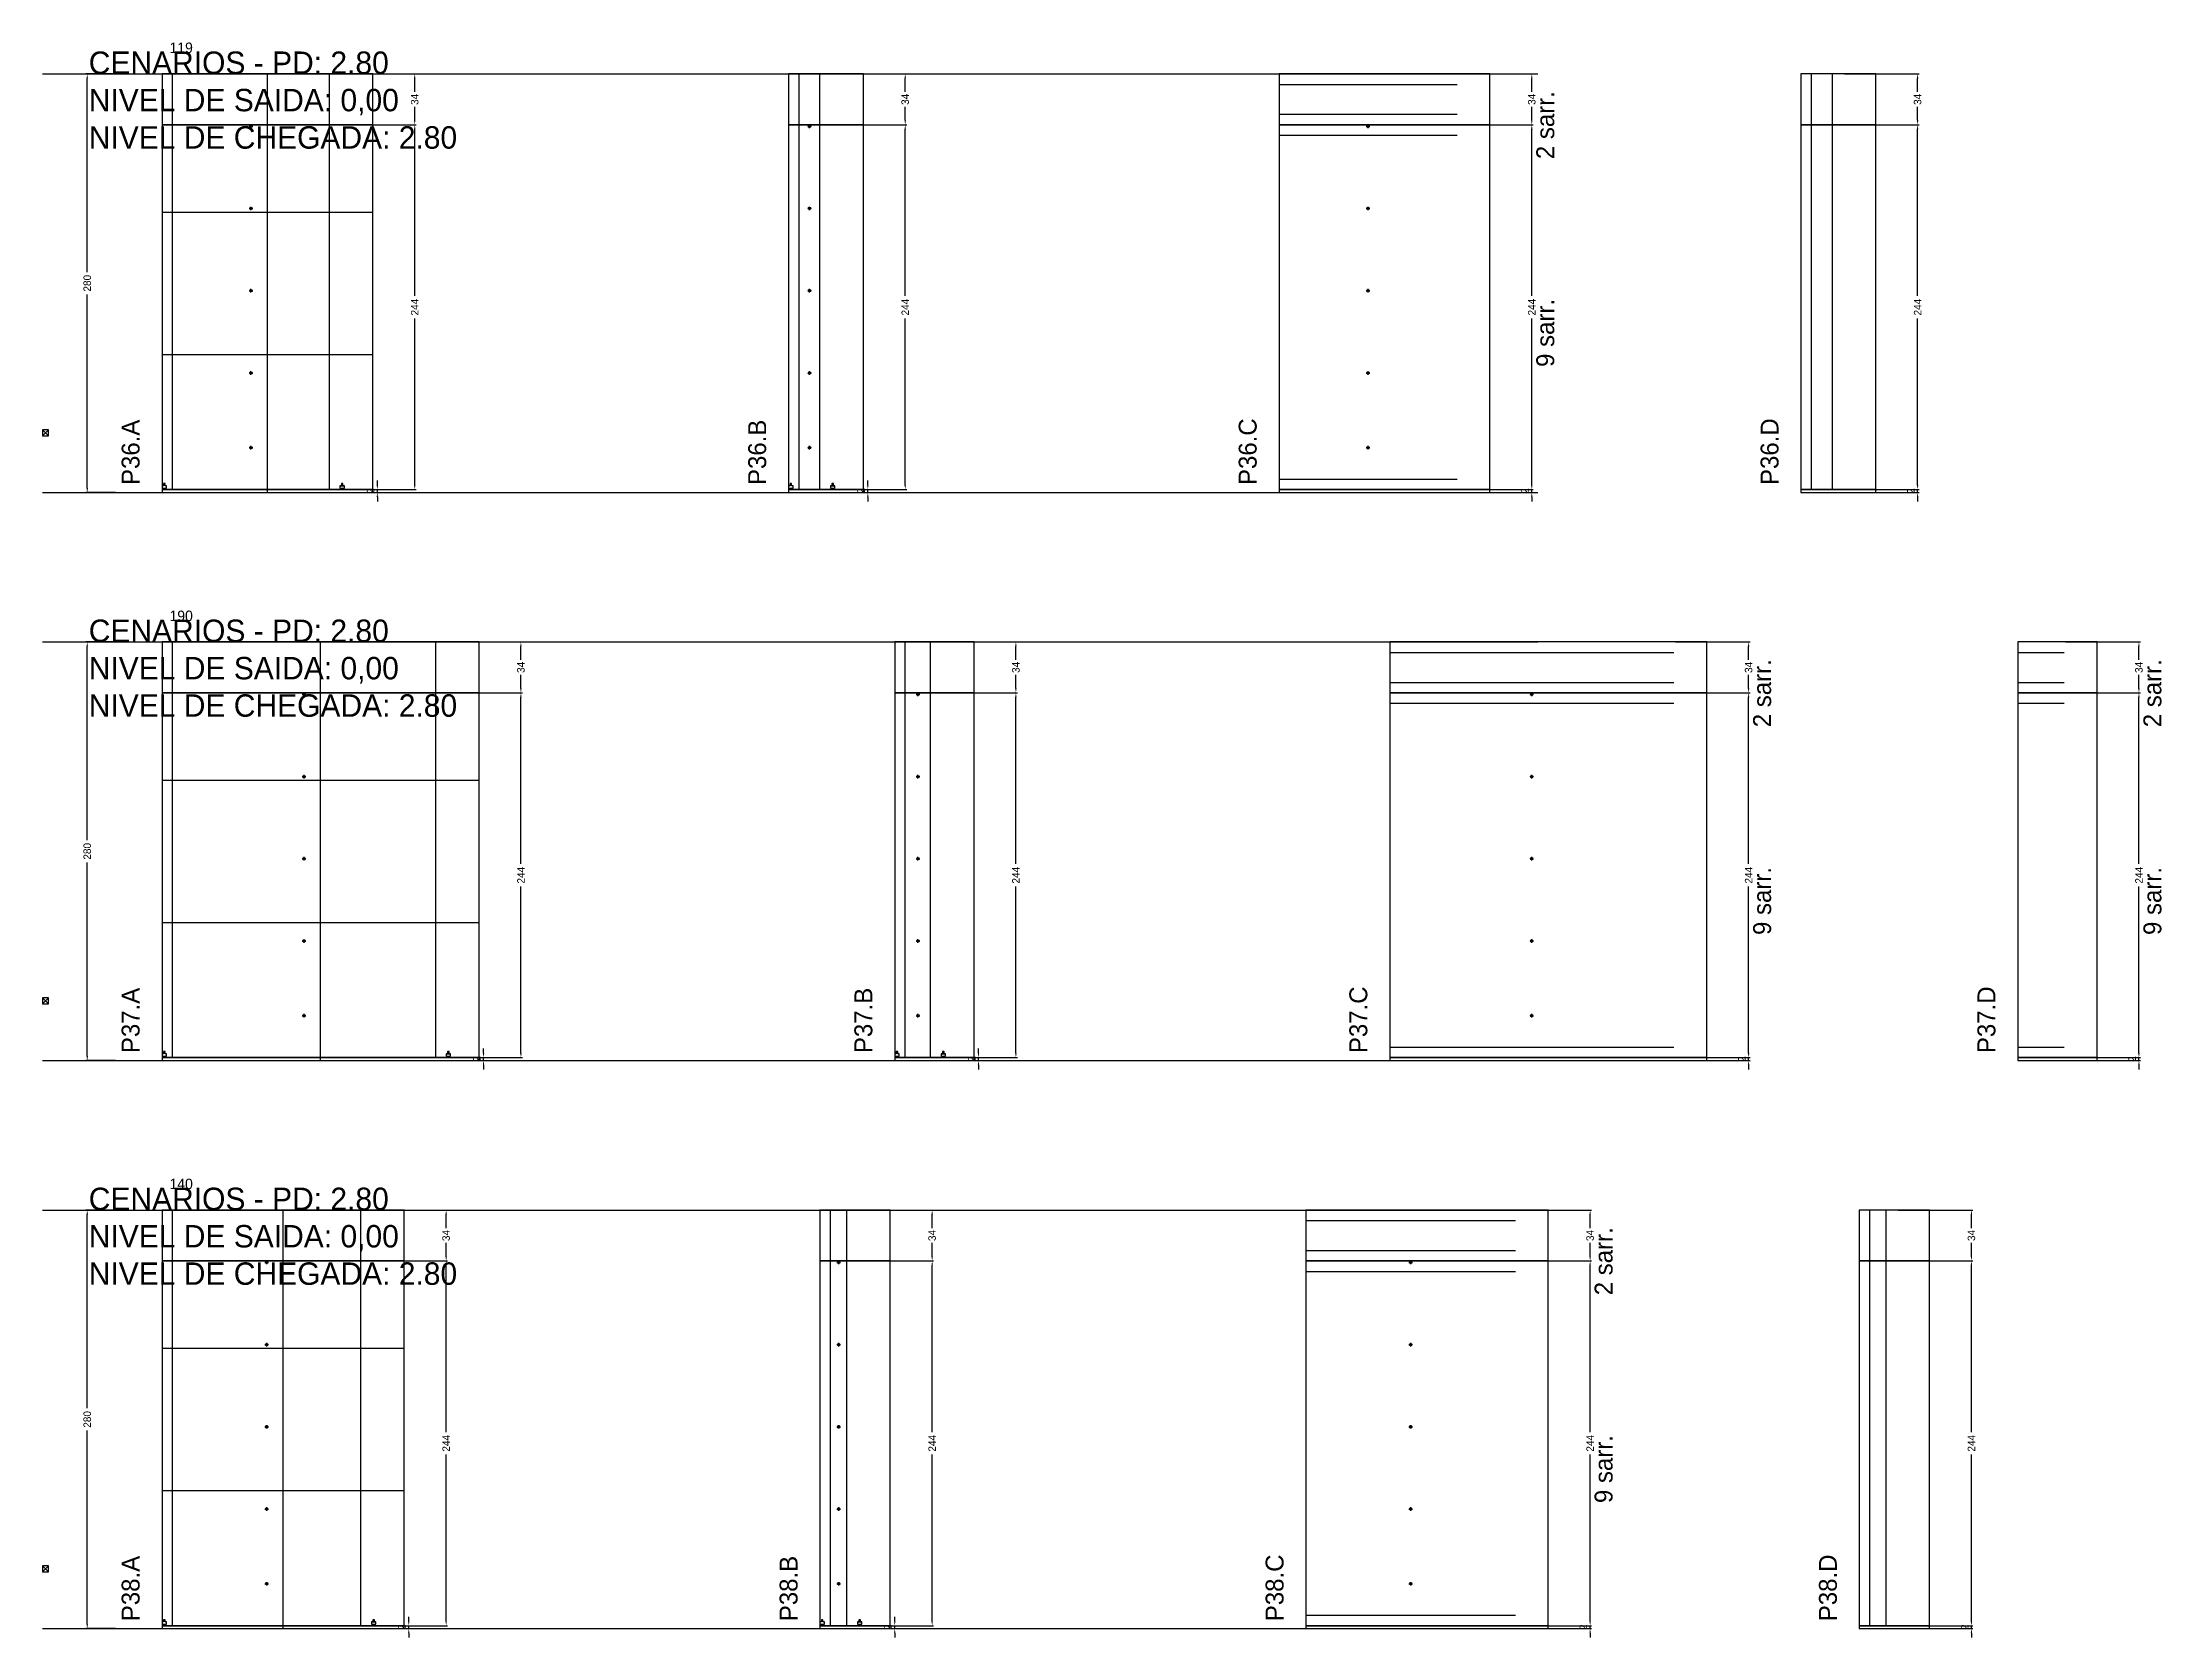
# Model space of a CAD drawing. Header units: centimetres. Extents: x -10500 to 4299, y -38766 to 295.
# Drawn here: x -7000 to -5583, y -14446 to -13379 of the extents above; entities that cross this region are included whole.
import ezdxf

# ---------------------------------------------------------------- set-up
doc = ezdxf.new("R2010")
doc.units = ezdxf.units.CM
doc.linetypes.add('DASHED', pattern=[2, -2])
for name, color, linetype in [('COTA', 241, 'Continuous'), ('COTAS FURACAO', 16, 'Continuous'), ('Madeira', 30, 'Continuous'), ('NOMENCLATURA', 7, 'Continuous'), ('Nível', 160, 'Continuous'), ('Painéis', 200, 'Continuous'), ('Perfil Metálico', 150, 'Continuous'), ('SARR_2.2x7', 40, 'Continuous'), ('texto', 7, 'Continuous')]:
    doc.layers.add(name, color=color, linetype=linetype)
doc.dimstyles.new('PAINEL-NOVA', dxfattribs={"dimtxt": 5, "dimasz": 3, "dimexe": 1, "dimexo": 1, "dimgap": 1, "dimtad": 1, "dimcen": 2.5, "dimazin": 3, "dimtfac": 1, "dimtmove": 0, "dimatfit": 3})

# ---------------------------------------------------------------- blocks, each defined once
blk = doc.blocks.new('_CLOSEDFILLED')
at = {"color": 0, "linetype": 'BYBLOCK'}
blk.add_solid([(-1, 0.16), (0, 0), (-1, -0.16)], dxfattribs=at)
blk = doc.blocks.new('*D975')
for p, q in [((-6951, -13400), (-6971, -13400)), ((-6970, -13532.5), (-6970, -13403)), ((-6970, -13677), (-6970, -13547.5)), ((-6951, -13680), (-6971, -13680))]:
    blk.add_line(p, q)
at = {"layer": 'Defpoints'}
for p in [(-6950, -13400), (-6970, -13680), (-6950, -13680)]:
    blk.add_point(p, dxfattribs=at)
at = {"layer": 'COTA', "xscale": 3, "yscale": 3}
for p, rotation in [((-6970, -13400), 90), ((-6970, -13680), 270)]:
    blk.add_blockref('_CLOSEDFILLED', p, dxfattribs=dict(at, rotation=rotation))
at = {"layer": 'COTA', "insert": (-6970, -13540), "char_height": 5, "attachment_point": 5, "rotation": 90}
blk.add_mtext('280', dxfattribs=at)
blk = doc.blocks.new('MULDURA')
at = {"layer": 'Paineis'}
for p, q in [((0, 0), (4, 4)), ((4, 0), (0, 4))]:
    blk.add_line(p, q, dxfattribs=at)
blk.add_lwpolyline([(0, 0), (4, 0), (4, 4), (0, 4)], close=True, dxfattribs=at)
blk = doc.blocks.new('*D977')
for p, q in [((-6800, -13434), (-6750, -13434)), ((-6751, -13548.5), (-6751, -13437)), ((-6751, -13675), (-6751, -13563.5)), ((-6800, -13678), (-6750, -13678))]:
    blk.add_line(p, q)
at = {"layer": 'Defpoints'}
for p in [(-6801, -13434), (-6801, -13678), (-6751, -13678)]:
    blk.add_point(p, dxfattribs=at)
at = {"layer": 'COTA', "xscale": 3, "yscale": 3}
for p, rotation in [((-6751, -13434), 90), ((-6751, -13678), 270)]:
    blk.add_blockref('_CLOSEDFILLED', p, dxfattribs=dict(at, rotation=rotation))
at = {"layer": 'COTA', "insert": (-6751, -13556), "char_height": 5, "attachment_point": 5, "rotation": 90}
blk.add_mtext('244', dxfattribs=at)
blk = doc.blocks.new('*D978')
for p, q in [((-6800, -13400), (-6750, -13400)), ((-6751, -13412), (-6751, -13403)), ((-6800, -13434), (-6750, -13434)), ((-6751, -13431), (-6751, -13422))]:
    blk.add_line(p, q)
at = {"layer": 'Defpoints'}
for p in [(-6801, -13400), (-6801, -13434), (-6751, -13434)]:
    blk.add_point(p, dxfattribs=at)
at = {"layer": 'COTA', "xscale": 3, "yscale": 3}
for p, rotation in [((-6751, -13400), 90), ((-6751, -13434), 270)]:
    blk.add_blockref('_CLOSEDFILLED', p, dxfattribs=dict(at, rotation=rotation))
at = {"layer": 'COTA', "insert": (-6751, -13417), "char_height": 5, "attachment_point": 5, "rotation": 90}
blk.add_mtext('34', dxfattribs=at)
blk = doc.blocks.new('SLIPTEE')
at = {"layer": 'Paineis'}
blk.add_lwpolyline([(0, 0), (3, 0), (3, 1.5), (2, 1.5), (2, 3), (1, 3), (1, 1.5), (0, 1.5)], close=True, dxfattribs=at)
blk = doc.blocks.new('SLIPTDD')
at = {"layer": 'Paineis'}
blk.add_line((0, 1.5), (3, 1.5), dxfattribs=at)
blk.add_lwpolyline([(0, 0), (3, 0), (3, 1.5), (2, 1.5), (2, 3), (1, 3), (1, 1.5), (0, 1.5)], close=True, dxfattribs=at)
blk = doc.blocks.new('furacao')
at = {"layer": 'COTAS FURACAO'}
for p, q in [((-1.2, 0), (1.2, 0)), ((0, -1.2), (0, 1.2))]:
    blk.add_line(p, q, dxfattribs=at)
blk.add_circle((0, 0), 0.8, dxfattribs=at)
blk = doc.blocks.new('*D980')
for p, q in [((-6472, -13434), (-6422, -13434)), ((-6423, -13548.5), (-6423, -13437)), ((-6423, -13675), (-6423, -13563.5)), ((-6472, -13678), (-6422, -13678))]:
    blk.add_line(p, q)
at = {"layer": 'Defpoints'}
for p in [(-6473, -13434), (-6473, -13678), (-6423, -13678)]:
    blk.add_point(p, dxfattribs=at)
at = {"layer": 'COTA', "xscale": 3, "yscale": 3}
for p, rotation in [((-6423, -13434), 90), ((-6423, -13678), 270)]:
    blk.add_blockref('_CLOSEDFILLED', p, dxfattribs=dict(at, rotation=rotation))
at = {"layer": 'COTA', "insert": (-6423, -13556), "char_height": 5, "attachment_point": 5, "rotation": 90}
blk.add_mtext('244', dxfattribs=at)
blk = doc.blocks.new('*D981')
for p, q in [((-6472, -13400), (-6422, -13400)), ((-6423, -13412), (-6423, -13403)), ((-6472, -13434), (-6422, -13434)), ((-6423, -13431), (-6423, -13422))]:
    blk.add_line(p, q)
at = {"layer": 'Defpoints'}
for p in [(-6473, -13400), (-6473, -13434), (-6423, -13434)]:
    blk.add_point(p, dxfattribs=at)
at = {"layer": 'COTA', "xscale": 3, "yscale": 3}
for p, rotation in [((-6423, -13400), 90), ((-6423, -13434), 270)]:
    blk.add_blockref('_CLOSEDFILLED', p, dxfattribs=dict(at, rotation=rotation))
at = {"layer": 'COTA', "insert": (-6423, -13417), "char_height": 5, "attachment_point": 5, "rotation": 90}
blk.add_mtext('34', dxfattribs=at)
blk = doc.blocks.new('*D983')
for p, q in [((-6053, -13434), (-6003, -13434)), ((-6004, -13548.5), (-6004, -13437)), ((-6004, -13675), (-6004, -13563.5)), ((-6053, -13678), (-6003, -13678))]:
    blk.add_line(p, q)
at = {"layer": 'Defpoints'}
for p in [(-6054, -13434), (-6054, -13678), (-6004, -13678)]:
    blk.add_point(p, dxfattribs=at)
at = {"layer": 'COTA', "xscale": 3, "yscale": 3}
for p, rotation in [((-6004, -13434), 90), ((-6004, -13678), 270)]:
    blk.add_blockref('_CLOSEDFILLED', p, dxfattribs=dict(at, rotation=rotation))
at = {"layer": 'COTA', "insert": (-6004, -13556), "char_height": 5, "attachment_point": 5, "rotation": 90}
blk.add_mtext('244', dxfattribs=at)
blk = doc.blocks.new('*D984')
for p, q in [((-6053, -13400), (-6003, -13400)), ((-6004, -13412), (-6004, -13403)), ((-6053, -13434), (-6003, -13434)), ((-6004, -13431), (-6004, -13422))]:
    blk.add_line(p, q)
at = {"layer": 'Defpoints'}
for p in [(-6054, -13400), (-6054, -13434), (-6004, -13434)]:
    blk.add_point(p, dxfattribs=at)
at = {"layer": 'COTA', "xscale": 3, "yscale": 3}
for p, rotation in [((-6004, -13400), 90), ((-6004, -13434), 270)]:
    blk.add_blockref('_CLOSEDFILLED', p, dxfattribs=dict(at, rotation=rotation))
at = {"layer": 'COTA', "insert": (-6004, -13417), "char_height": 5, "attachment_point": 5, "rotation": 90}
blk.add_mtext('34', dxfattribs=at)
blk = doc.blocks.new('*D986')
for p, q in [((-5795, -13434), (-5745, -13434)), ((-5746, -13548.5), (-5746, -13437)), ((-5746, -13675), (-5746, -13563.5)), ((-5795, -13678), (-5745, -13678))]:
    blk.add_line(p, q)
at = {"layer": 'Defpoints'}
for p in [(-5796, -13434), (-5796, -13678), (-5746, -13678)]:
    blk.add_point(p, dxfattribs=at)
at = {"layer": 'COTA', "xscale": 3, "yscale": 3}
for p, rotation in [((-5746, -13434), 90), ((-5746, -13678), 270)]:
    blk.add_blockref('_CLOSEDFILLED', p, dxfattribs=dict(at, rotation=rotation))
at = {"layer": 'COTA', "insert": (-5746, -13556), "char_height": 5, "attachment_point": 5, "rotation": 90}
blk.add_mtext('244', dxfattribs=at)
blk = doc.blocks.new('*D987')
for p, q in [((-5795, -13400), (-5745, -13400)), ((-5746, -13412), (-5746, -13403)), ((-5795, -13434), (-5745, -13434)), ((-5746, -13431), (-5746, -13422))]:
    blk.add_line(p, q)
at = {"layer": 'Defpoints'}
for p in [(-5796, -13400), (-5796, -13434), (-5746, -13434)]:
    blk.add_point(p, dxfattribs=at)
at = {"layer": 'COTA', "xscale": 3, "yscale": 3}
for p, rotation in [((-5746, -13400), 90), ((-5746, -13434), 270)]:
    blk.add_blockref('_CLOSEDFILLED', p, dxfattribs=dict(at, rotation=rotation))
at = {"layer": 'COTA', "insert": (-5746, -13417), "char_height": 5, "attachment_point": 5, "rotation": 90}
blk.add_mtext('34', dxfattribs=at)
blk = doc.blocks.new('*D1001')
for p, q in [((-6951, -13780), (-6971, -13780)), ((-6970, -13912.5), (-6970, -13783)), ((-6970, -14057), (-6970, -13927.5)), ((-6951, -14060), (-6971, -14060))]:
    blk.add_line(p, q)
at = {"layer": 'Defpoints'}
for p in [(-6950, -13780), (-6970, -14060), (-6950, -14060)]:
    blk.add_point(p, dxfattribs=at)
at = {"layer": 'COTA', "xscale": 3, "yscale": 3}
for p, rotation in [((-6970, -13780), 90), ((-6970, -14060), 270)]:
    blk.add_blockref('_CLOSEDFILLED', p, dxfattribs=dict(at, rotation=rotation))
at = {"layer": 'COTA', "insert": (-6970, -13920), "char_height": 5, "attachment_point": 5, "rotation": 90}
blk.add_mtext('280', dxfattribs=at)
blk = doc.blocks.new('*D1003')
for p, q in [((-6729, -13814), (-6679, -13814)), ((-6680, -13928.5), (-6680, -13817)), ((-6680, -14055), (-6680, -13943.5)), ((-6729, -14058), (-6679, -14058))]:
    blk.add_line(p, q)
at = {"layer": 'Defpoints'}
for p in [(-6730, -13814), (-6730, -14058), (-6680, -14058)]:
    blk.add_point(p, dxfattribs=at)
at = {"layer": 'COTA', "xscale": 3, "yscale": 3}
for p, rotation in [((-6680, -13814), 90), ((-6680, -14058), 270)]:
    blk.add_blockref('_CLOSEDFILLED', p, dxfattribs=dict(at, rotation=rotation))
at = {"layer": 'COTA', "insert": (-6680, -13936), "char_height": 5, "attachment_point": 5, "rotation": 90}
blk.add_mtext('244', dxfattribs=at)
blk = doc.blocks.new('*D1004')
for p, q in [((-6729, -13780), (-6679, -13780)), ((-6680, -13792), (-6680, -13783)), ((-6680, -13811), (-6680, -13802)), ((-6729, -13814), (-6679, -13814))]:
    blk.add_line(p, q)
at = {"layer": 'Defpoints'}
for p in [(-6730, -13780), (-6730, -13814), (-6680, -13814)]:
    blk.add_point(p, dxfattribs=at)
at = {"layer": 'COTA', "xscale": 3, "yscale": 3}
for p, rotation in [((-6680, -13780), 90), ((-6680, -13814), 270)]:
    blk.add_blockref('_CLOSEDFILLED', p, dxfattribs=dict(at, rotation=rotation))
at = {"layer": 'COTA', "insert": (-6680, -13797), "char_height": 5, "attachment_point": 5, "rotation": 90}
blk.add_mtext('34', dxfattribs=at)
blk = doc.blocks.new('*D1006')
for p, q in [((-6398, -13814), (-6348, -13814)), ((-6349, -13928.5), (-6349, -13817)), ((-6349, -14055), (-6349, -13943.5)), ((-6398, -14058), (-6348, -14058))]:
    blk.add_line(p, q)
at = {"layer": 'Defpoints'}
for p in [(-6399, -13814), (-6399, -14058), (-6349, -14058)]:
    blk.add_point(p, dxfattribs=at)
at = {"layer": 'COTA', "xscale": 3, "yscale": 3}
for p, rotation in [((-6349, -13814), 90), ((-6349, -14058), 270)]:
    blk.add_blockref('_CLOSEDFILLED', p, dxfattribs=dict(at, rotation=rotation))
at = {"layer": 'COTA', "insert": (-6349, -13936), "char_height": 5, "attachment_point": 5, "rotation": 90}
blk.add_mtext('244', dxfattribs=at)
blk = doc.blocks.new('*D1007')
for p, q in [((-6398, -13780), (-6348, -13780)), ((-6349, -13792), (-6349, -13783)), ((-6349, -13811), (-6349, -13802)), ((-6398, -13814), (-6348, -13814))]:
    blk.add_line(p, q)
at = {"layer": 'Defpoints'}
for p in [(-6399, -13780), (-6399, -13814), (-6349, -13814)]:
    blk.add_point(p, dxfattribs=at)
at = {"layer": 'COTA', "xscale": 3, "yscale": 3}
for p, rotation in [((-6349, -13780), 90), ((-6349, -13814), 270)]:
    blk.add_blockref('_CLOSEDFILLED', p, dxfattribs=dict(at, rotation=rotation))
at = {"layer": 'COTA', "insert": (-6349, -13797), "char_height": 5, "attachment_point": 5, "rotation": 90}
blk.add_mtext('34', dxfattribs=at)
blk = doc.blocks.new('*D1009')
for p, q in [((-5908, -13814), (-5858, -13814)), ((-5859, -13928.5), (-5859, -13817)), ((-5859, -14055), (-5859, -13943.5)), ((-5908, -14058), (-5858, -14058))]:
    blk.add_line(p, q)
at = {"layer": 'Defpoints'}
for p in [(-5909, -13814), (-5909, -14058), (-5859, -14058)]:
    blk.add_point(p, dxfattribs=at)
at = {"layer": 'COTA', "xscale": 3, "yscale": 3}
for p, rotation in [((-5859, -13814), 90), ((-5859, -14058), 270)]:
    blk.add_blockref('_CLOSEDFILLED', p, dxfattribs=dict(at, rotation=rotation))
at = {"layer": 'COTA', "insert": (-5859, -13936), "char_height": 5, "attachment_point": 5, "rotation": 90}
blk.add_mtext('244', dxfattribs=at)
blk = doc.blocks.new('*D1010')
for p, q in [((-5908, -13780), (-5858, -13780)), ((-5859, -13792), (-5859, -13783)), ((-5859, -13811), (-5859, -13802)), ((-5908, -13814), (-5858, -13814))]:
    blk.add_line(p, q)
at = {"layer": 'Defpoints'}
for p in [(-5909, -13780), (-5909, -13814), (-5859, -13814)]:
    blk.add_point(p, dxfattribs=at)
at = {"layer": 'COTA', "xscale": 3, "yscale": 3}
for p, rotation in [((-5859, -13780), 90), ((-5859, -13814), 270)]:
    blk.add_blockref('_CLOSEDFILLED', p, dxfattribs=dict(at, rotation=rotation))
at = {"layer": 'COTA', "insert": (-5859, -13797), "char_height": 5, "attachment_point": 5, "rotation": 90}
blk.add_mtext('34', dxfattribs=at)
blk = doc.blocks.new('*D1012')
for p, q in [((-5647, -13814), (-5597, -13814)), ((-5598, -13928.5), (-5598, -13817)), ((-5598, -14055), (-5598, -13943.5)), ((-5647, -14058), (-5597, -14058))]:
    blk.add_line(p, q)
at = {"layer": 'Defpoints'}
for p in [(-5648, -13814), (-5648, -14058), (-5598, -14058)]:
    blk.add_point(p, dxfattribs=at)
at = {"layer": 'COTA', "xscale": 3, "yscale": 3}
for p, rotation in [((-5598, -13814), 90), ((-5598, -14058), 270)]:
    blk.add_blockref('_CLOSEDFILLED', p, dxfattribs=dict(at, rotation=rotation))
at = {"layer": 'COTA', "insert": (-5598, -13936), "char_height": 5, "attachment_point": 5, "rotation": 90}
blk.add_mtext('244', dxfattribs=at)
blk = doc.blocks.new('*D1013')
for p, q in [((-5647, -13780), (-5597, -13780)), ((-5598, -13792), (-5598, -13783)), ((-5598, -13811), (-5598, -13802)), ((-5647, -13814), (-5597, -13814))]:
    blk.add_line(p, q)
at = {"layer": 'Defpoints'}
for p in [(-5648, -13780), (-5648, -13814), (-5598, -13814)]:
    blk.add_point(p, dxfattribs=at)
at = {"layer": 'COTA', "xscale": 3, "yscale": 3}
for p, rotation in [((-5598, -13780), 90), ((-5598, -13814), 270)]:
    blk.add_blockref('_CLOSEDFILLED', p, dxfattribs=dict(at, rotation=rotation))
at = {"layer": 'COTA', "insert": (-5598, -13797), "char_height": 5, "attachment_point": 5, "rotation": 90}
blk.add_mtext('34', dxfattribs=at)
blk = doc.blocks.new('*D1027')
for p, q in [((-6951, -14160), (-6971, -14160)), ((-6970, -14292.5), (-6970, -14163)), ((-6970, -14437), (-6970, -14307.5)), ((-6951, -14440), (-6971, -14440))]:
    blk.add_line(p, q)
at = {"layer": 'Defpoints'}
for p in [(-6950, -14160), (-6970, -14440), (-6950, -14440)]:
    blk.add_point(p, dxfattribs=at)
at = {"layer": 'COTA', "xscale": 3, "yscale": 3}
for p, rotation in [((-6970, -14160), 90), ((-6970, -14440), 270)]:
    blk.add_blockref('_CLOSEDFILLED', p, dxfattribs=dict(at, rotation=rotation))
at = {"layer": 'COTA', "insert": (-6970, -14300), "char_height": 5, "attachment_point": 5, "rotation": 90}
blk.add_mtext('280', dxfattribs=at)
blk = doc.blocks.new('*D1029')
for p, q in [((-6779, -14194), (-6729, -14194)), ((-6730, -14308.5), (-6730, -14197)), ((-6730, -14435), (-6730, -14323.5)), ((-6779, -14438), (-6729, -14438))]:
    blk.add_line(p, q)
at = {"layer": 'Defpoints'}
for p in [(-6780, -14194), (-6780, -14438), (-6730, -14438)]:
    blk.add_point(p, dxfattribs=at)
at = {"layer": 'COTA', "xscale": 3, "yscale": 3}
for p, rotation in [((-6730, -14194), 90), ((-6730, -14438), 270)]:
    blk.add_blockref('_CLOSEDFILLED', p, dxfattribs=dict(at, rotation=rotation))
at = {"layer": 'COTA', "insert": (-6730, -14316), "char_height": 5, "attachment_point": 5, "rotation": 90}
blk.add_mtext('244', dxfattribs=at)
blk = doc.blocks.new('*D1030')
for p, q in [((-6779, -14160), (-6729, -14160)), ((-6730, -14172), (-6730, -14163)), ((-6730, -14191), (-6730, -14182)), ((-6779, -14194), (-6729, -14194))]:
    blk.add_line(p, q)
at = {"layer": 'Defpoints'}
for p in [(-6780, -14160), (-6780, -14194), (-6730, -14194)]:
    blk.add_point(p, dxfattribs=at)
at = {"layer": 'COTA', "xscale": 3, "yscale": 3}
for p, rotation in [((-6730, -14160), 90), ((-6730, -14194), 270)]:
    blk.add_blockref('_CLOSEDFILLED', p, dxfattribs=dict(at, rotation=rotation))
at = {"layer": 'COTA', "insert": (-6730, -14177), "char_height": 5, "attachment_point": 5, "rotation": 90}
blk.add_mtext('34', dxfattribs=at)
blk = doc.blocks.new('*D1032')
for p, q in [((-6454, -14194), (-6404, -14194)), ((-6405, -14308.5), (-6405, -14197)), ((-6405, -14435), (-6405, -14323.5)), ((-6454, -14438), (-6404, -14438))]:
    blk.add_line(p, q)
at = {"layer": 'Defpoints'}
for p in [(-6455, -14194), (-6455, -14438), (-6405, -14438)]:
    blk.add_point(p, dxfattribs=at)
at = {"layer": 'COTA', "xscale": 3, "yscale": 3}
for p, rotation in [((-6405, -14194), 90), ((-6405, -14438), 270)]:
    blk.add_blockref('_CLOSEDFILLED', p, dxfattribs=dict(at, rotation=rotation))
at = {"layer": 'COTA', "insert": (-6405, -14316), "char_height": 5, "attachment_point": 5, "rotation": 90}
blk.add_mtext('244', dxfattribs=at)
blk = doc.blocks.new('*D1033')
for p, q in [((-6454, -14160), (-6404, -14160)), ((-6405, -14172), (-6405, -14163)), ((-6405, -14191), (-6405, -14182)), ((-6454, -14194), (-6404, -14194))]:
    blk.add_line(p, q)
at = {"layer": 'Defpoints'}
for p in [(-6455, -14160), (-6455, -14194), (-6405, -14194)]:
    blk.add_point(p, dxfattribs=at)
at = {"layer": 'COTA', "xscale": 3, "yscale": 3}
for p, rotation in [((-6405, -14160), 90), ((-6405, -14194), 270)]:
    blk.add_blockref('_CLOSEDFILLED', p, dxfattribs=dict(at, rotation=rotation))
at = {"layer": 'COTA', "insert": (-6405, -14177), "char_height": 5, "attachment_point": 5, "rotation": 90}
blk.add_mtext('34', dxfattribs=at)
blk = doc.blocks.new('*D1035')
for p, q in [((-6014, -14194), (-5964, -14194)), ((-5965, -14308.5), (-5965, -14197)), ((-5965, -14435), (-5965, -14323.5)), ((-6014, -14438), (-5964, -14438))]:
    blk.add_line(p, q)
at = {"layer": 'Defpoints'}
for p in [(-6015, -14194), (-6015, -14438), (-5965, -14438)]:
    blk.add_point(p, dxfattribs=at)
at = {"layer": 'COTA', "xscale": 3, "yscale": 3}
for p, rotation in [((-5965, -14194), 90), ((-5965, -14438), 270)]:
    blk.add_blockref('_CLOSEDFILLED', p, dxfattribs=dict(at, rotation=rotation))
at = {"layer": 'COTA', "insert": (-5965, -14316), "char_height": 5, "attachment_point": 5, "rotation": 90}
blk.add_mtext('244', dxfattribs=at)
blk = doc.blocks.new('*D1036')
for p, q in [((-6014, -14160), (-5964, -14160)), ((-5965, -14172), (-5965, -14163)), ((-5965, -14191), (-5965, -14182)), ((-6014, -14194), (-5964, -14194))]:
    blk.add_line(p, q)
at = {"layer": 'Defpoints'}
for p in [(-6015, -14160), (-6015, -14194), (-5965, -14194)]:
    blk.add_point(p, dxfattribs=at)
at = {"layer": 'COTA', "xscale": 3, "yscale": 3}
for p, rotation in [((-5965, -14160), 90), ((-5965, -14194), 270)]:
    blk.add_blockref('_CLOSEDFILLED', p, dxfattribs=dict(at, rotation=rotation))
at = {"layer": 'COTA', "insert": (-5965, -14177), "char_height": 5, "attachment_point": 5, "rotation": 90}
blk.add_mtext('34', dxfattribs=at)
blk = doc.blocks.new('*D1038')
for p, q in [((-5759, -14194), (-5709, -14194)), ((-5710, -14308.5), (-5710, -14197)), ((-5710, -14435), (-5710, -14323.5)), ((-5759, -14438), (-5709, -14438))]:
    blk.add_line(p, q)
at = {"layer": 'Defpoints'}
for p in [(-5760, -14194), (-5760, -14438), (-5710, -14438)]:
    blk.add_point(p, dxfattribs=at)
at = {"layer": 'COTA', "xscale": 3, "yscale": 3}
for p, rotation in [((-5710, -14194), 90), ((-5710, -14438), 270)]:
    blk.add_blockref('_CLOSEDFILLED', p, dxfattribs=dict(at, rotation=rotation))
at = {"layer": 'COTA', "insert": (-5710, -14316), "char_height": 5, "attachment_point": 5, "rotation": 90}
blk.add_mtext('244', dxfattribs=at)
blk = doc.blocks.new('*D1039')
for p, q in [((-5759, -14160), (-5709, -14160)), ((-5710, -14172), (-5710, -14163)), ((-5710, -14191), (-5710, -14182)), ((-5759, -14194), (-5709, -14194))]:
    blk.add_line(p, q)
at = {"layer": 'Defpoints'}
for p in [(-5760, -14160), (-5760, -14194), (-5710, -14194)]:
    blk.add_point(p, dxfattribs=at)
at = {"layer": 'COTA', "xscale": 3, "yscale": 3}
for p, rotation in [((-5710, -14160), 90), ((-5710, -14194), 270)]:
    blk.add_blockref('_CLOSEDFILLED', p, dxfattribs=dict(at, rotation=rotation))
at = {"layer": 'COTA', "insert": (-5710, -14177), "char_height": 5, "attachment_point": 5, "rotation": 90}
blk.add_mtext('34', dxfattribs=at)

msp = doc.modelspace()

# ---------------------------------------------------------------- linework, layer by layer
at = {"layer": 'Madeira'}
for points in [[(-6920, -13492.4), (-6779, -13492.4)], [(-6920, -13587.6), (-6779, -13587.6)], [(-6920, -13872.4), (-6708, -13872.4)], [(-6920, -13967.6), (-6708, -13967.6)], [(-6920, -14252.4), (-6758, -14252.4)], [(-6920, -14347.6), (-6758, -14347.6)]]:
    msp.add_lwpolyline(points, dxfattribs=at)
at = {"layer": 'Nível', "linetype": 'DASHED'}
for points in [[(-7000, -13400), (-6000, -13400)], [(-7000, -13680), (-6000, -13680)], [(-7000, -13780), (-6000, -13780)], [(-7000, -14060), (-6000, -14060)], [(-7000, -14160), (-6000, -14160)], [(-7000, -14440), (-6000, -14440)]]:
    msp.add_lwpolyline(points, dxfattribs=at)
at = {"layer": 'Painéis'}
for points in [[(-6920, -13434), (-6779, -13434), (-6779, -13400), (-6920, -13400)], [(-6920, -13680), (-6779, -13680), (-6779, -13400), (-6920, -13400)], [(-6501, -13434), (-6451, -13434), (-6451, -13400), (-6501, -13400)], [(-6173, -13434), (-6032, -13434), (-6032, -13400), (-6173, -13400)], [(-5824, -13434), (-5774, -13434), (-5774, -13400), (-5824, -13400)], [(-6920, -13678), (-6779, -13678), (-6779, -13434), (-6920, -13434)], [(-6501, -13678), (-6451, -13678), (-6451, -13434), (-6501, -13434)], [(-6173, -13678), (-6032, -13678), (-6032, -13434), (-6173, -13434)], [(-5824, -13678), (-5774, -13678), (-5774, -13434), (-5824, -13434)], [(-6920, -13680), (-6779, -13680), (-6779, -13678), (-6920, -13678)], [(-6501, -13680), (-6451, -13680), (-6451, -13678), (-6501, -13678)], [(-6173, -13680), (-6032, -13680), (-6032, -13678), (-6173, -13678)], [(-5824, -13680), (-5774, -13680), (-5774, -13678), (-5824, -13678)], [(-6920, -13814), (-6708, -13814), (-6708, -13780), (-6920, -13780)], [(-6920, -14060), (-6708, -14060), (-6708, -13780), (-6920, -13780)], [(-6430, -13814), (-6377, -13814), (-6377, -13780), (-6430, -13780)], [(-6099, -13814), (-5887, -13814), (-5887, -13780), (-6099, -13780)], [(-5679, -13814), (-5626, -13814), (-5626, -13780), (-5679, -13780)], [(-6920, -14058), (-6708, -14058), (-6708, -13814), (-6920, -13814)], [(-6430, -14058), (-6377, -14058), (-6377, -13814), (-6430, -13814)], [(-6099, -14058), (-5887, -14058), (-5887, -13814), (-6099, -13814)], [(-5679, -14058), (-5626, -14058), (-5626, -13814), (-5679, -13814)], [(-6920, -14060), (-6708, -14060), (-6708, -14058), (-6920, -14058)], [(-6430, -14060), (-6377, -14060), (-6377, -14058), (-6430, -14058)], [(-6099, -14060), (-5887, -14060), (-5887, -14058), (-6099, -14058)], [(-5679, -14060), (-5626, -14060), (-5626, -14058), (-5679, -14058)], [(-6920, -14194), (-6758, -14194), (-6758, -14160), (-6920, -14160)], [(-6920, -14440), (-6758, -14440), (-6758, -14160), (-6920, -14160)], [(-6480, -14194), (-6433, -14194), (-6433, -14160), (-6480, -14160)], [(-6155, -14194), (-5993, -14194), (-5993, -14160), (-6155, -14160)], [(-5785, -14194), (-5738, -14194), (-5738, -14160), (-5785, -14160)], [(-6920, -14438), (-6758, -14438), (-6758, -14194), (-6920, -14194)], [(-6480, -14438), (-6433, -14438), (-6433, -14194), (-6480, -14194)], [(-6155, -14438), (-5993, -14438), (-5993, -14194), (-6155, -14194)], [(-5785, -14438), (-5738, -14438), (-5738, -14194), (-5785, -14194)], [(-6920, -14440), (-6758, -14440), (-6758, -14438), (-6920, -14438)], [(-6480, -14440), (-6433, -14440), (-6433, -14438), (-6480, -14438)], [(-6155, -14440), (-5993, -14440), (-5993, -14438), (-6155, -14438)], [(-5785, -14440), (-5738, -14440), (-5738, -14438), (-5785, -14438)]]:
    msp.add_lwpolyline(points, close=True, dxfattribs=at)
at = {"layer": 'Perfil Metálico'}
for p, q in [((-6849.5, -13680), (-6849.5, -13400)), ((-6814, -14060), (-6814, -13780)), ((-6839, -14440), (-6839, -14160))]:
    msp.add_line(p, q, dxfattribs=at)
at = {"layer": 'SARR_2.2x7'}
for points in [[(-6913, -13434), (-6913, -13400)], [(-6808, -13434), (-6808, -13400)], [(-6494, -13434), (-6494, -13400)], [(-6480, -13434), (-6480, -13400)], [(-5817, -13434), (-5817, -13400)], [(-5803, -13434), (-5803, -13400)], [(-6173, -13407), (-6054, -13407)], [(-6173, -13427), (-6054, -13427)], [(-6173, -13441), (-6054, -13441)], [(-6173, -13671), (-6054, -13671)], [(-6913, -13814), (-6913, -13780)], [(-6737, -13814), (-6737, -13780)], [(-6423, -13814), (-6423, -13780)], [(-6406, -13814), (-6406, -13780)], [(-6099, -13787), (-5909, -13787)], [(-5679, -13787), (-5648, -13787)], [(-6099, -13807), (-5909, -13807)], [(-5679, -13807), (-5648, -13807)], [(-6099, -13821), (-5909, -13821)], [(-5679, -13821), (-5648, -13821)], [(-6099, -14051), (-5909, -14051)], [(-5679, -14051), (-5648, -14051)], [(-6913, -14194), (-6913, -14160)], [(-6787, -14194), (-6787, -14160)], [(-6473, -14194), (-6473, -14160)], [(-6462, -14194), (-6462, -14160)], [(-6155, -14167), (-6015, -14167)], [(-5778, -14194), (-5778, -14160)], [(-5767, -14194), (-5767, -14160)], [(-6155, -14187), (-6015, -14187)], [(-6155, -14201), (-6015, -14201)], [(-6155, -14431), (-6015, -14431)]]:
    msp.add_lwpolyline(points, dxfattribs=at)
at = {"layer": 'SARR_2.2x7', "linetype": 'DASHED'}
for points in [[(-6913, -13678), (-6913, -13434)], [(-6808, -13678), (-6808, -13434)], [(-6494, -13678), (-6494, -13434)], [(-6480, -13678), (-6480, -13434)], [(-5817, -13678), (-5817, -13434)], [(-5803, -13678), (-5803, -13434)], [(-6913, -14058), (-6913, -13814)], [(-6737, -14058), (-6737, -13814)], [(-6423, -14058), (-6423, -13814)], [(-6406, -14058), (-6406, -13814)], [(-6913, -14438), (-6913, -14194)], [(-6787, -14438), (-6787, -14194)], [(-6473, -14438), (-6473, -14194)], [(-6462, -14438), (-6462, -14194)], [(-5778, -14438), (-5778, -14194)], [(-5767, -14438), (-5767, -14194)]]:
    msp.add_lwpolyline(points, dxfattribs=at)

# ---------------------------------------------------------------- block references
at = {"layer": 'COTA'}
for name, p in [('furacao', (-6860.5, -13435)), ('furacao', (-6487, -13435)), ('furacao', (-6113.5, -13435)), ('furacao', (-6860.5, -13490)), ('furacao', (-6487, -13490)), ('furacao', (-6113.5, -13490)), ('furacao', (-6860.5, -13545)), ('furacao', (-6487, -13545)), ('furacao', (-6113.5, -13545)), ('furacao', (-6860.5, -13600)), ('furacao', (-6487, -13600)), ('furacao', (-6113.5, -13600)), ('MULDURA', (-7000, -13642)), ('furacao', (-6860.5, -13650)), ('furacao', (-6487, -13650)), ('furacao', (-6113.5, -13650)), ('SLIPTEE', (-6920, -13677)), ('SLIPTDD', (-6801, -13677)), ('SLIPTEE', (-6501, -13677)), ('SLIPTDD', (-6473, -13677)), ('furacao', (-6825, -13815)), ('furacao', (-6414.5, -13815)), ('furacao', (-6004, -13815)), ('furacao', (-6825, -13870)), ('furacao', (-6414.5, -13870)), ('furacao', (-6004, -13870)), ('furacao', (-6825, -13925)), ('furacao', (-6414.5, -13925)), ('furacao', (-6004, -13925)), ('furacao', (-6825, -13980)), ('furacao', (-6414.5, -13980)), ('furacao', (-6004, -13980)), ('MULDURA', (-7000, -14022)), ('furacao', (-6825, -14030)), ('furacao', (-6414.5, -14030)), ('furacao', (-6004, -14030)), ('SLIPTEE', (-6920, -14057)), ('SLIPTDD', (-6730, -14057)), ('SLIPTEE', (-6430, -14057)), ('SLIPTDD', (-6399, -14057)), ('furacao', (-6850, -14195)), ('furacao', (-6467.5, -14195)), ('furacao', (-6085, -14195)), ('furacao', (-6850, -14250)), ('furacao', (-6467.5, -14250)), ('furacao', (-6085, -14250)), ('furacao', (-6850, -14305)), ('furacao', (-6467.5, -14305)), ('furacao', (-6085, -14305)), ('furacao', (-6850, -14360)), ('furacao', (-6467.5, -14360)), ('furacao', (-6085, -14360)), ('MULDURA', (-7000, -14402)), ('furacao', (-6850, -14410)), ('furacao', (-6467.5, -14410)), ('furacao', (-6085, -14410)), ('SLIPTEE', (-6920, -14437)), ('SLIPTDD', (-6780, -14437)), ('SLIPTEE', (-6480, -14437)), ('SLIPTDD', (-6455, -14437))]:
    msp.add_blockref(name, p, dxfattribs=at)

# ---------------------------------------------------------------- texts
at = {"layer": 'NOMENCLATURA'}
for s, p in [('CENARIOS - PD: 2.80', (-6969, -13400)), ('NIVEL DE SAIDA: 0,00', (-6969, -13425)), ('NIVEL DE CHEGADA: 2.80', (-6969, -13450)), ('CENARIOS - PD: 2.80', (-6969, -13780)), ('NIVEL DE SAIDA: 0,00', (-6969, -13805)), ('NIVEL DE CHEGADA: 2.80', (-6969, -13830)), ('CENARIOS - PD: 2.80', (-6969, -14160)), ('NIVEL DE SAIDA: 0,00', (-6969, -14185)), ('NIVEL DE CHEGADA: 2.80', (-6969, -14210))]:
    msp.add_text(s, height=15, dxfattribs=at).set_placement(p)
for s, p in [('2 sarr.', (-5989, -13457)), ('9 sarr.', (-5989, -13596)), ('P36.A', (-6935, -13675)), ('P36.B', (-6516, -13675)), ('P36.C', (-6188, -13675)), ('P36.D', (-5839, -13675)), ('2 sarr.', (-5844, -13837)), ('2 sarr.', (-5583, -13837)), ('9 sarr.', (-5844, -13976)), ('9 sarr.', (-5583, -13976)), ('P37.A', (-6935, -14055)), ('P37.B', (-6445, -14055)), ('P37.C', (-6114, -14055)), ('P37.D', (-5694, -14055)), ('2 sarr.', (-5950, -14217)), ('9 sarr.', (-5950, -14356)), ('P38.A', (-6935, -14435)), ('P38.B', (-6495, -14435)), ('P38.C', (-6170, -14435)), ('P38.D', (-5800, -14435))]:
    msp.add_text(s, height=12, rotation=90, dxfattribs=at).set_placement(p)
at = {"layer": 'texto'}
for s, p in [('119', (-6915, -13386)), ('190', (-6915, -13766)), ('140', (-6915, -14146))]:
    msp.add_text(s, height=7, dxfattribs=at).set_placement(p)

# ---------------------------------------------------------------- dimensions: what is measured, and where the dimension line sits
at = {"layer": 'COTA'}
for base, p1, p2, picture, middle in [((-6970, -13680), (-6950, -13680), (-6950, -13400), '*D975', (-6970, -13540)), ((-6751, -13434), (-6801, -13434), (-6801, -13400), '*D978', (-6751, -13417)), ((-6423, -13434), (-6473, -13434), (-6473, -13400), '*D981', (-6423, -13417)), ((-6004, -13434), (-6054, -13434), (-6054, -13400), '*D984', (-6004, -13417)), ((-5746, -13434), (-5796, -13434), (-5796, -13400), '*D987', (-5746, -13417)), ((-6751, -13678), (-6801, -13678), (-6801, -13434), '*D977', (-6751, -13556)), ((-6423, -13678), (-6473, -13678), (-6473, -13434), '*D980', (-6423, -13556)), ((-6004, -13678), (-6054, -13678), (-6054, -13434), '*D983', (-6004, -13556)), ((-5746, -13678), (-5796, -13678), (-5796, -13434), '*D986', (-5746, -13556)), ((-6970, -14060), (-6950, -14060), (-6950, -13780), '*D1001', (-6970, -13920)), ((-6680, -13814), (-6730, -13814), (-6730, -13780), '*D1004', (-6680, -13797)), ((-6349, -13814), (-6399, -13814), (-6399, -13780), '*D1007', (-6349, -13797)), ((-5859, -13814), (-5909, -13814), (-5909, -13780), '*D1010', (-5859, -13797)), ((-5598, -13814), (-5648, -13814), (-5648, -13780), '*D1013', (-5598, -13797)), ((-6680, -14058), (-6730, -14058), (-6730, -13814), '*D1003', (-6680, -13936)), ((-6349, -14058), (-6399, -14058), (-6399, -13814), '*D1006', (-6349, -13936)), ((-5859, -14058), (-5909, -14058), (-5909, -13814), '*D1009', (-5859, -13936)), ((-5598, -14058), (-5648, -14058), (-5648, -13814), '*D1012', (-5598, -13936)), ((-6970, -14440), (-6950, -14440), (-6950, -14160), '*D1027', (-6970, -14300)), ((-6730, -14194), (-6780, -14194), (-6780, -14160), '*D1030', (-6730, -14177)), ((-6405, -14194), (-6455, -14194), (-6455, -14160), '*D1033', (-6405, -14177)), ((-5965, -14194), (-6015, -14194), (-6015, -14160), '*D1036', (-5965, -14177)), ((-5710, -14194), (-5760, -14194), (-5760, -14160), '*D1039', (-5710, -14177)), ((-6730, -14438), (-6780, -14438), (-6780, -14194), '*D1029', (-6730, -14316)), ((-6405, -14438), (-6455, -14438), (-6455, -14194), '*D1032', (-6405, -14316)), ((-5965, -14438), (-6015, -14438), (-6015, -14194), '*D1035', (-5965, -14316)), ((-5710, -14438), (-5760, -14438), (-5760, -14194), '*D1038', (-5710, -14316))]:
    dim = msp.add_linear_dim(base=base, p1=p1, p2=p2, angle=90, dimstyle='PAINEL-NOVA', dxfattribs=at)
    dim.commit()
    dim.dimension.update_dxf_attribs({"geometry": picture, "text_midpoint": middle})
for base, p1, p2 in [((-6776, -13680), (-6801, -13680), (-6801, -13678)), ((-6448, -13680), (-6473, -13680), (-6473, -13678)), ((-6004, -13680), (-6054, -13680), (-6054, -13678)), ((-5746, -13680), (-5796, -13680), (-5796, -13678)), ((-6705, -14060), (-6730, -14060), (-6730, -14058)), ((-6374, -14060), (-6399, -14060), (-6399, -14058)), ((-5859, -14060), (-5909, -14060), (-5909, -14058)), ((-5598, -14060), (-5648, -14060), (-5648, -14058)), ((-6755, -14440), (-6780, -14440), (-6780, -14438)), ((-6430, -14440), (-6455, -14440), (-6455, -14438)), ((-5965, -14440), (-6015, -14440), (-6015, -14438)), ((-5710, -14440), (-5760, -14440), (-5760, -14438))]:
    msp.add_linear_dim(base=base, p1=p1, p2=p2, angle=90, dimstyle='PAINEL-NOVA', dxfattribs=at).render()

doc.saveas('drawing.dxf')
